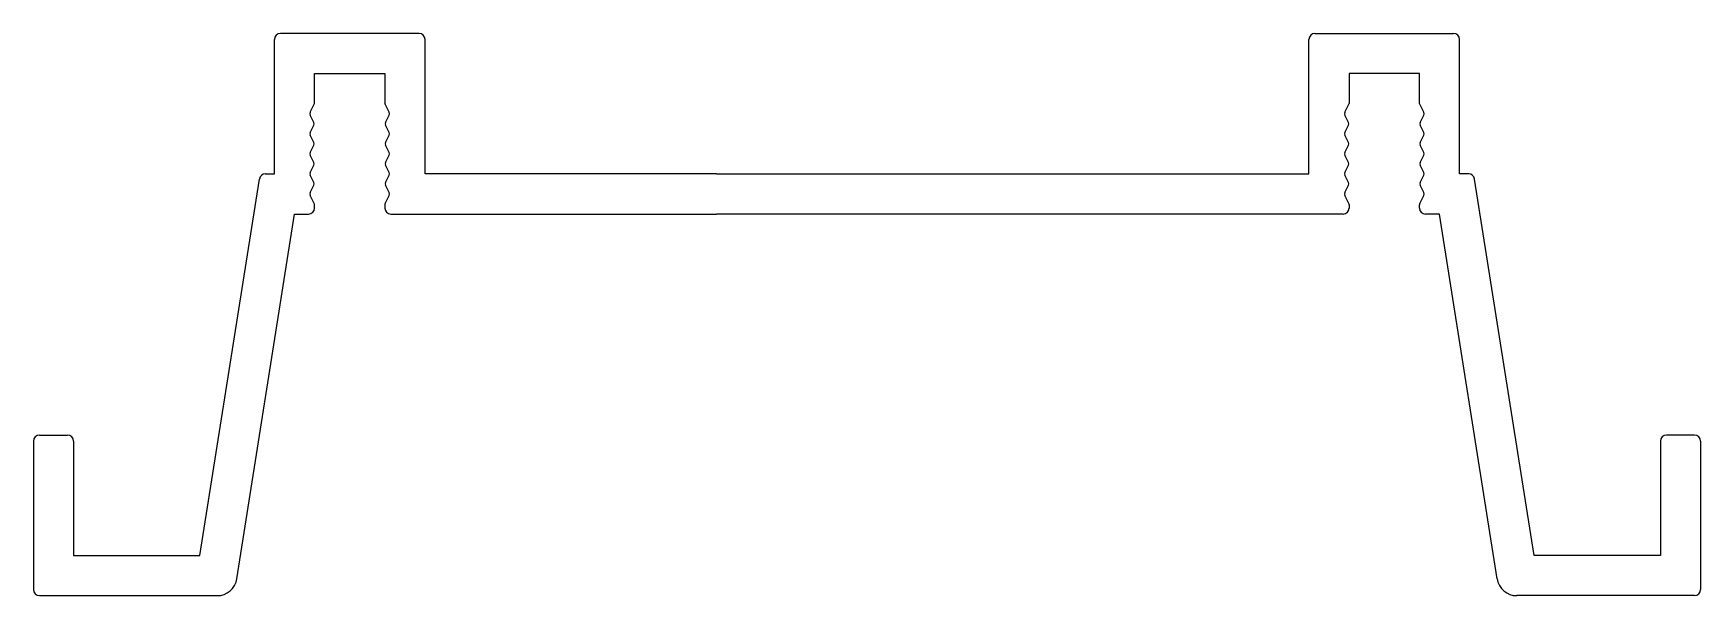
# Model space of a CAD drawing. Extents: x 1589.3 to 1672.3, y 1845.3 to 1873.3.
import ezdxf

# ---------------------------------------------------------------- set-up
doc = ezdxf.new("R2010")
doc.units = 0
doc.layers.add('HT-MAUER', color=6, linetype='CONTINUOUS')

msp = doc.modelspace()

# ---------------------------------------------------------------- linework, layer by layer
at = {"layer": 'HT-MAUER', "color": 0}
for p, q in [((1608.477, 1873.343), (1601.577, 1873.343)), ((1653.077, 1873.343), (1659.977, 1873.343)), ((1601.277, 1866.343), (1601.277, 1873.043)), ((1608.777, 1866.343), (1608.777, 1873.043)), ((1652.777, 1866.343), (1652.777, 1873.043)), ((1660.277, 1866.343), (1660.277, 1873.043)), ((1603.277, 1869.843), (1603.277, 1871.343)), ((1603.277, 1871.343), (1606.777, 1871.343)), ((1606.777, 1871.343), (1606.777, 1869.843)), ((1654.777, 1871.343), (1654.777, 1869.843)), ((1658.277, 1871.343), (1654.777, 1871.343)), ((1658.277, 1869.843), (1658.277, 1871.343)), ((1603.06, 1869.41), (1603.277, 1869.843)), ((1603.243, 1868.91), (1603.06, 1869.276)), ((1606.993, 1869.41), (1606.777, 1869.843)), ((1606.81, 1868.91), (1606.993, 1869.276)), ((1654.56, 1869.41), (1654.777, 1869.843)), ((1654.743, 1868.91), (1654.56, 1869.276)), ((1658.493, 1869.41), (1658.277, 1869.843)), ((1658.31, 1868.91), (1658.493, 1869.276)), ((1603.06, 1868.41), (1603.243, 1868.776)), ((1606.993, 1868.41), (1606.81, 1868.776)), ((1654.56, 1868.41), (1654.743, 1868.776)), ((1658.493, 1868.41), (1658.31, 1868.776)), ((1603.243, 1867.91), (1603.06, 1868.276)), ((1603.06, 1867.41), (1603.243, 1867.776)), ((1606.81, 1867.91), (1606.993, 1868.276)), ((1606.993, 1867.41), (1606.81, 1867.776)), ((1654.743, 1867.91), (1654.56, 1868.276)), ((1654.56, 1867.41), (1654.743, 1867.776)), ((1658.31, 1867.91), (1658.493, 1868.276)), ((1658.493, 1867.41), (1658.31, 1867.776)), ((1603.243, 1866.91), (1603.06, 1867.276)), ((1603.06, 1866.41), (1603.243, 1866.776)), ((1606.81, 1866.91), (1606.993, 1867.276)), ((1606.993, 1866.41), (1606.81, 1866.776)), ((1654.743, 1866.91), (1654.56, 1867.276)), ((1654.56, 1866.41), (1654.743, 1866.776)), ((1658.31, 1866.91), (1658.493, 1867.276)), ((1658.493, 1866.41), (1658.31, 1866.776)), ((1597.568, 1847.343), (1600.528, 1866.09)), ((1600.824, 1866.343), (1601.277, 1866.343)), ((1603.243, 1865.91), (1603.06, 1866.276)), ((1606.81, 1865.91), (1606.993, 1866.276)), ((1623.277, 1866.343), (1608.777, 1866.343)), ((1623.277, 1866.343), (1652.777, 1866.343)), ((1654.743, 1865.91), (1654.56, 1866.276)), ((1658.31, 1865.91), (1658.493, 1866.276)), ((1660.729, 1866.343), (1660.277, 1866.343)), ((1663.986, 1847.343), (1661.026, 1866.09)), ((1603.06, 1865.41), (1603.243, 1865.776)), ((1603.261, 1864.875), (1603.06, 1865.276)), ((1606.793, 1864.875), (1606.993, 1865.276)), ((1606.993, 1865.41), (1606.81, 1865.776)), ((1654.56, 1865.41), (1654.743, 1865.776)), ((1654.761, 1864.875), (1654.56, 1865.276)), ((1658.293, 1864.875), (1658.493, 1865.276)), ((1658.493, 1865.41), (1658.31, 1865.776)), ((1599.41, 1846.187), (1602.277, 1864.343)), ((1602.277, 1864.343), (1602.977, 1864.343)), ((1603.277, 1864.643), (1603.277, 1864.808)), ((1606.777, 1864.808), (1606.777, 1864.643)), ((1607.077, 1864.343), (1623.277, 1864.343)), ((1654.477, 1864.343), (1623.277, 1864.343)), ((1654.777, 1864.808), (1654.777, 1864.643)), ((1658.277, 1864.643), (1658.277, 1864.808)), ((1659.277, 1864.343), (1658.577, 1864.343)), ((1662.144, 1846.187), (1659.277, 1864.343)), ((1589.277, 1853.043), (1589.277, 1845.643)), ((1589.577, 1853.343), (1590.977, 1853.343)), ((1591.277, 1853.043), (1591.277, 1847.343)), ((1670.277, 1853.043), (1670.277, 1847.343)), ((1671.977, 1853.343), (1670.577, 1853.343)), ((1672.277, 1853.043), (1672.277, 1845.643)), ((1591.277, 1847.343), (1597.568, 1847.343)), ((1670.277, 1847.343), (1663.986, 1847.343)), ((1589.577, 1845.343), (1598.422, 1845.343)), ((1671.977, 1845.343), (1663.131, 1845.343))]:
    msp.add_line(p, q, dxfattribs=at)
for centre, radius, start, end in [((1601.577, 1873.043), 0.3, 90, 180), ((1608.477, 1873.043), 0.3, 0, 90), ((1653.077, 1873.043), 0.3, 90, 180), ((1659.977, 1873.043), 0.3, 0, 90), ((1603.195, 1869.343), 0.15, 153.43495, 206.56505), ((1606.859, 1869.343), 0.15, 333.43495, 26.56505), ((1654.695, 1869.343), 0.15, 153.43495, 206.56505), ((1658.359, 1869.343), 0.15, 333.43495, 26.56505), ((1603.195, 1868.343), 0.15, 153.43495, 206.56505), ((1603.109, 1868.843), 0.15, 333.43495, 26.56505), ((1606.945, 1868.843), 0.15, 153.43495, 206.56505), ((1606.859, 1868.343), 0.15, 333.43495, 26.56505), ((1654.695, 1868.343), 0.15, 153.43495, 206.56505), ((1654.609, 1868.843), 0.15, 333.43495, 26.56505), ((1658.445, 1868.843), 0.15, 153.43495, 206.56505), ((1658.359, 1868.343), 0.15, 333.43495, 26.56505), ((1603.109, 1867.843), 0.15, 333.43495, 26.56505), ((1606.945, 1867.843), 0.15, 153.43495, 206.56505), ((1654.609, 1867.843), 0.15, 333.43495, 26.56505), ((1658.445, 1867.843), 0.15, 153.43495, 206.56505), ((1603.195, 1867.343), 0.15, 153.43495, 206.56505), ((1603.109, 1866.843), 0.15, 333.43495, 26.56505), ((1606.945, 1866.843), 0.15, 153.43495, 206.56505), ((1606.859, 1867.343), 0.15, 333.43495, 26.56505), ((1654.695, 1867.343), 0.15, 153.43495, 206.56505), ((1654.609, 1866.843), 0.15, 333.43495, 26.56505), ((1658.445, 1866.843), 0.15, 153.43495, 206.56505), ((1658.359, 1867.343), 0.15, 333.43495, 26.56505), ((1600.824, 1866.043), 0.3, 90, 171.02737), ((1603.195, 1866.343), 0.15, 153.43495, 206.56505), ((1603.109, 1865.843), 0.15, 333.43495, 26.56505), ((1606.945, 1865.843), 0.15, 153.43495, 206.56505), ((1606.859, 1866.343), 0.15, 333.43495, 26.56505), ((1654.695, 1866.343), 0.15, 153.43495, 206.56505), ((1654.609, 1865.843), 0.15, 333.43495, 26.56505), ((1658.445, 1865.843), 0.15, 153.43495, 206.56505), ((1658.359, 1866.343), 0.15, 333.43495, 26.56505), ((1660.729, 1866.043), 0.3, 8.97263, 90), ((1603.195, 1865.343), 0.15, 153.43495, 206.56505), ((1606.859, 1865.343), 0.15, 333.43495, 26.56505), ((1654.695, 1865.343), 0.15, 153.43495, 206.56505), ((1658.359, 1865.343), 0.15, 333.43495, 26.56505), ((1602.977, 1864.643), 0.3, 270, 0), ((1603.127, 1864.808), 0.15, 0, 26.56505), ((1606.927, 1864.808), 0.15, 153.43495, 180), ((1607.077, 1864.643), 0.3, 180, 270), ((1654.477, 1864.643), 0.3, 270, 0), ((1654.627, 1864.808), 0.15, 0, 26.56505), ((1658.427, 1864.808), 0.15, 153.43495, 180), ((1658.577, 1864.643), 0.3, 180, 270), ((1589.577, 1853.043), 0.3, 90, 180), ((1590.977, 1853.043), 0.3, 0, 90), ((1670.577, 1853.043), 0.3, 90, 180), ((1671.977, 1853.043), 0.3, 0, 90), ((1598.422, 1846.343), 1, 270, 351.02737), ((1663.131, 1846.343), 1, 188.97263, 270), ((1589.577, 1845.643), 0.3, 180, 270), ((1671.977, 1845.643), 0.3, 270, 0)]:
    msp.add_arc(centre, radius, start, end, dxfattribs=at)

doc.saveas('drawing.dxf')
